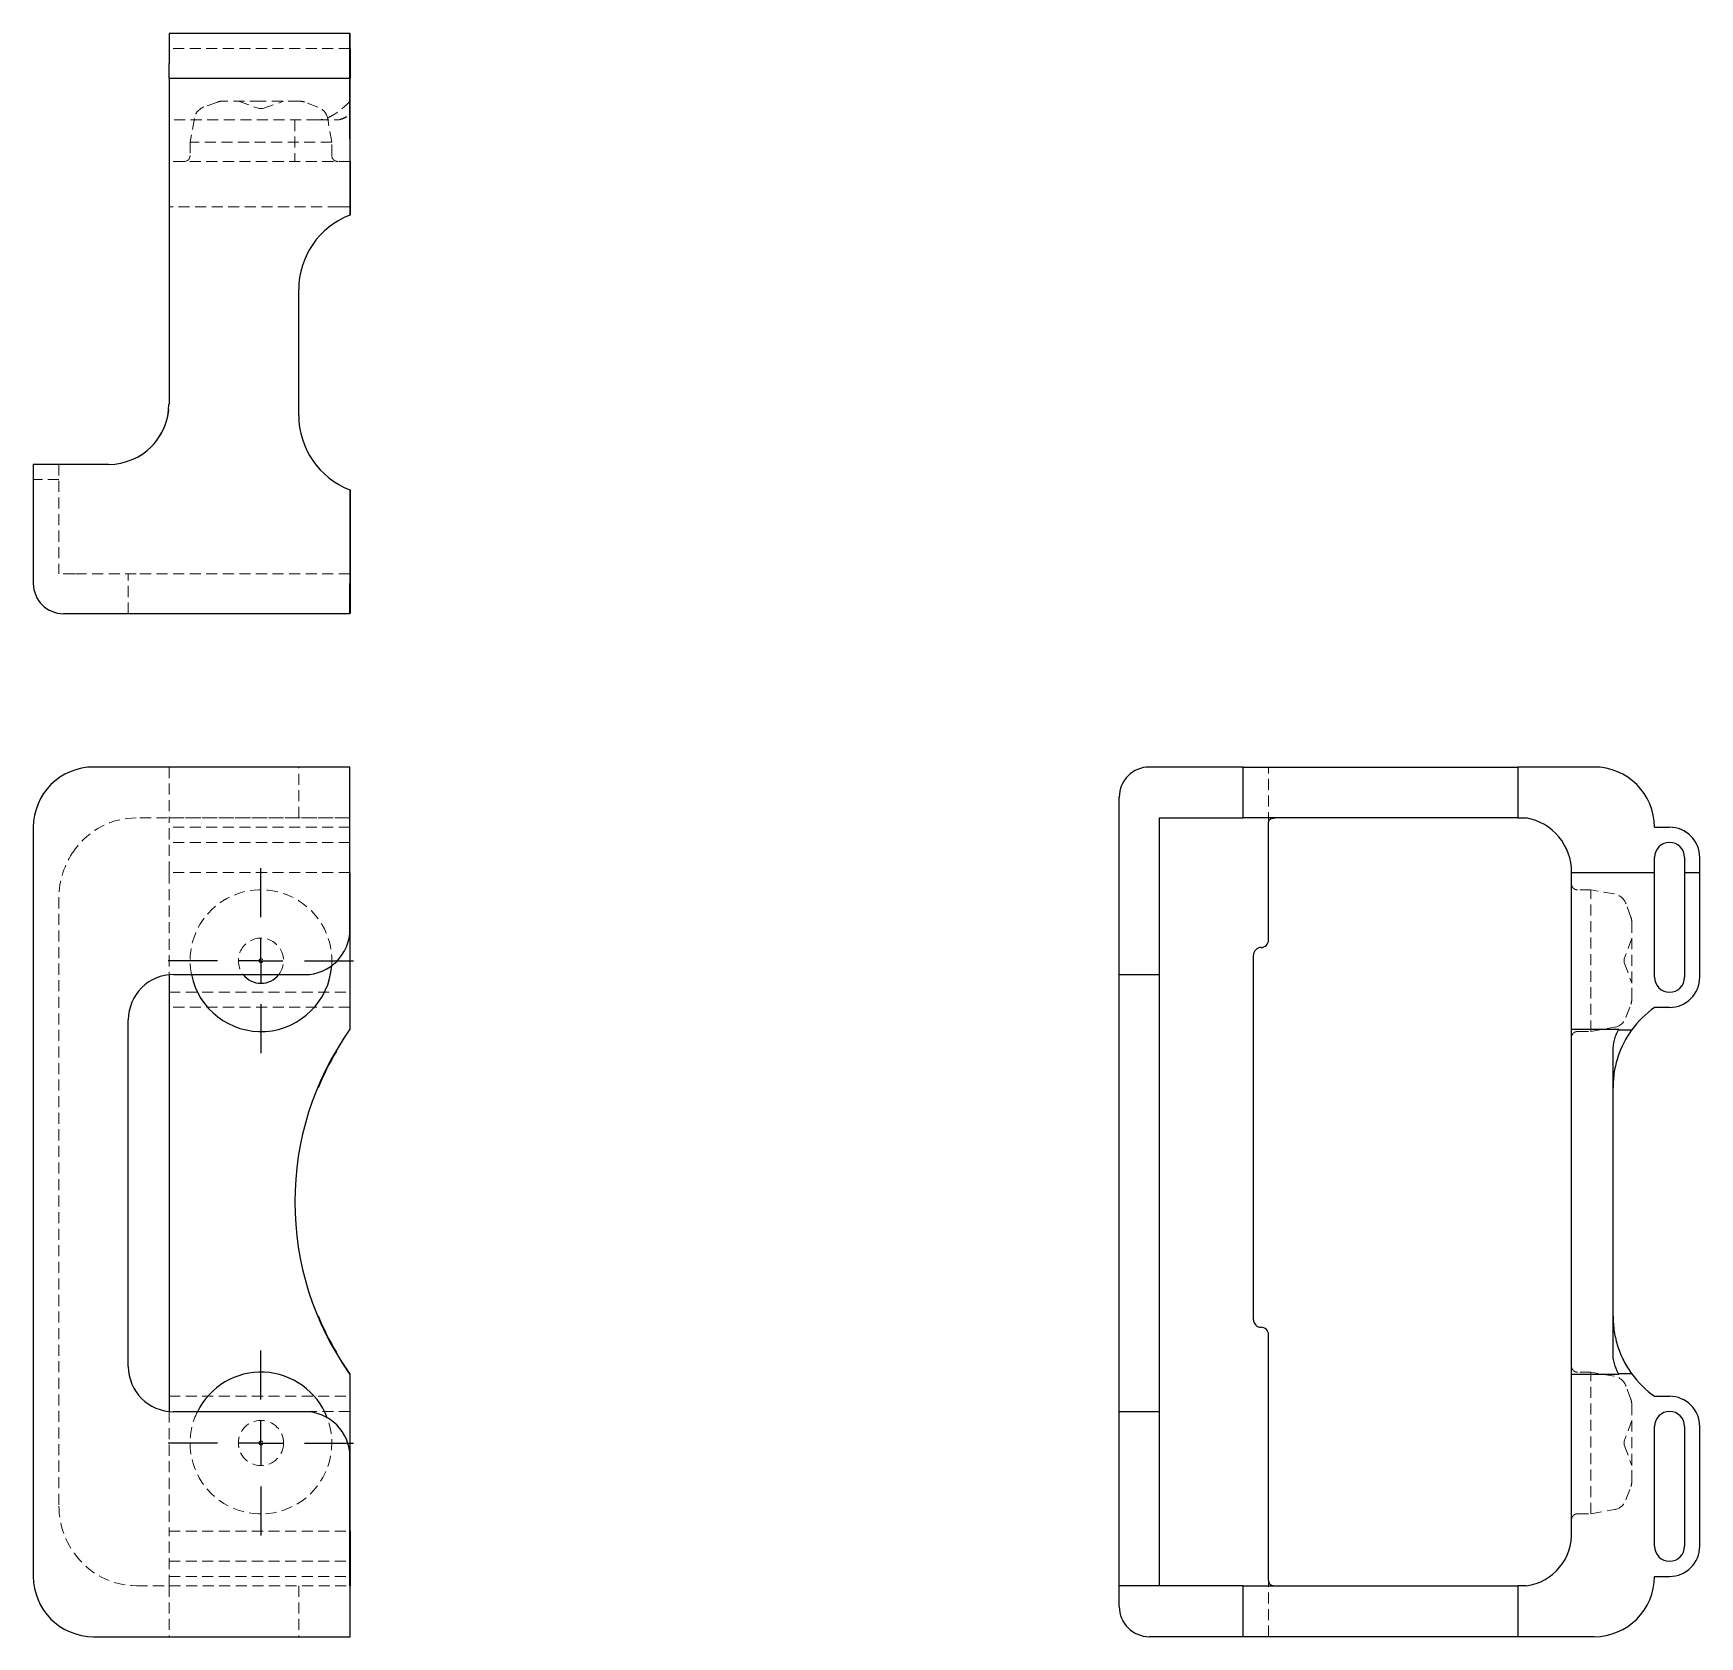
# Model space of a CAD drawing. Header units: millimetres. Extents: x 65 to 256, y 7 to 191.
import ezdxf

# ---------------------------------------------------------------- set-up
doc = ezdxf.new("R2010")
doc.units = ezdxf.units.MM
doc.linetypes.add('HIDDEN', pattern=[1.905, 1.27, -0.635])
doc.layers.add('10', color=7, linetype='Continuous')

# ---------------------------------------------------------------- blocks, each defined once
blk = doc.blocks.new('SW_CENTERMARKSYMBOL_0')
at = {"layer": '10', "color": 0}
for p, q in [((0, 5), (0, 10.65)), ((0, 0), (0, 2.5)), ((-5, 0), (-10.65, 0)), ((0, 0), (-2.5, 0)), ((0, 0), (0, -2.5)), ((0, 0), (2.5, 0)), ((5, 0), (10.65, 0)), ((0, -5), (0, -10.65))]:
    blk.add_line(p, q, dxfattribs=at)
blk = doc.blocks.new('SW_CENTERMARKSYMBOL_1')
at = {"layer": '10', "color": 0}
for p, q in [((0, 5), (0, 10.65)), ((0, 0), (0, 2.5)), ((-5, 0), (-10.65, 0)), ((0, 0), (-2.5, 0)), ((0, 0), (0, -2.5)), ((0, 0), (2.5, 0)), ((5, 0), (10.65, 0)), ((0, -5), (0, -10.65))]:
    blk.add_line(p, q, dxfattribs=at)

msp = doc.modelspace()

# ---------------------------------------------------------------- linework, layer by layer
at = {"color": 7, "linetype": 'Continuous', "lineweight": 25}
for p, q in [((101.18, 191.36), (80.39, 191.36)), ((80.39, 191.36), (80.39, 187.9)), ((101.18, 187.9), (101.18, 191.36)), ((101.18, 191.36), (101.2, 191.36)), ((101.2, 189.63), (101.2, 191.36)), ((80.39, 186.16), (80.39, 187.9)), ((101.18, 189.63), (101.2, 189.63)), ((101.18, 186.16), (101.18, 187.9)), ((101.2, 189.63), (101.2, 186.16)), ((101.18, 186.16), (80.39, 186.16)), ((80.39, 186.16), (80.39, 179.23)), ((101.18, 179.23), (101.18, 186.16)), ((101.2, 186.16), (101.18, 186.16)), ((101.2, 176.63), (101.2, 186.16)), ((80.39, 179.23), (80.39, 148.73)), ((101.18, 179.23), (101.18, 170.46)), ((101.18, 176.63), (101.2, 176.63)), ((101.2, 176.63), (101.2, 171.43)), ((101.2, 171.43), (101.18, 171.43)), ((101.2, 171.43), (101.2, 170.46)), ((95.3, 147.43), (95.3, 161.9)), ((64.79, 141.8), (64.79, 128.1)), ((71.72, 141.8), (64.79, 141.8)), ((73.45, 141.8), (71.72, 141.8)), ((101.18, 138.87), (101.18, 128.1)), ((101.2, 138.87), (101.2, 124.64)), ((101.18, 124.64), (101.18, 128.1)), ((68.26, 124.64), (71.72, 124.64)), ((71.72, 124.64), (101.18, 124.64)), ((101.2, 124.64), (101.18, 124.64)), ((101.18, 107), (71.72, 107)), ((101.18, 103.53), (101.18, 107)), ((203.87, 107), (193.1, 107)), ((203.87, 101.15), (203.87, 107)), ((203.87, 107), (212.43, 107)), ((212.43, 107), (226.9, 107)), ((226.9, 107), (235.46, 107)), ((235.46, 107), (235.46, 101.15)), ((244.23, 107), (235.46, 107)), ((101.18, 88.33), (101.18, 103.53)), ((189.64, 88.33), (189.64, 103.53)), ((64.79, 100.07), (64.79, 13.93)), ((194.23, 101.15), (194.23, 88.33)), ((194.23, 101.15), (203.87, 101.15)), ((212.43, 101.15), (203.87, 101.15)), ((206.8, 97.47), (206.8, 100.55)), ((226.9, 101.15), (212.43, 101.15)), ((235.46, 101.15), (226.9, 101.15)), ((235.46, 101.15), (236.41, 101.15)), ((251.16, 100.07), (252.9, 100.07)), ((206.8, 97.38), (206.8, 97.47)), ((206.8, 92.01), (206.8, 97.38)), ((251.16, 94.87), (251.16, 96.6)), ((254.63, 96.6), (254.63, 94.87)), ((256.36, 96.6), (256.36, 94.87)), ((101.18, 94.87), (101.2, 94.87)), ((101.2, 76.84), (101.2, 94.87)), ((241.63, 94.87), (251.16, 94.87)), ((241.63, 76.84), (241.63, 94.87)), ((241.63, 94.87), (241.63, 94.87)), ((251.16, 82.83), (251.16, 94.87)), ((254.63, 94.87), (254.63, 82.83)), ((254.63, 94.87), (256.36, 94.87)), ((256.36, 94.87), (256.36, 82.83)), ((206.8, 87.11), (206.8, 92.01)), ((189.64, 83.13), (189.64, 88.33)), ((194.23, 88.33), (194.23, 83.13)), ((205.93, 86.25), (205.93, 86.25)), ((205.06, 43.44), (205.06, 85.38)), ((80.4, 83.1), (80.4, 32.89)), ((80.91, 83.13), (95.99, 83.13)), ((189.64, 83.13), (194.23, 83.13)), ((189.64, 77.93), (189.64, 83.13)), ((194.23, 83.13), (194.23, 77.93)), ((251.16, 79.37), (252.9, 79.37)), ((75.71, 38.07), (75.71, 77.93)), ((189.64, 38.07), (189.64, 77.93)), ((194.23, 77.93), (194.23, 38.07)), ((241.63, 76.84), (247.06, 76.84)), ((241.63, 37.16), (241.63, 76.84)), ((247.02, 76.76), (248.54, 76.76)), ((246.4, 70.12), (246.4, 74.33)), ((97.48, 70.12), (97.53, 70.12)), ((246.4, 43.88), (246.4, 70.12)), ((97.48, 43.88), (97.53, 43.88)), ((205.93, 42.57), (205.93, 42.57)), ((246.4, 39.67), (246.4, 43.88)), ((206.8, 21.99), (206.8, 41.71)), ((101.2, 19.13), (101.2, 37.16)), ((189.64, 32.87), (189.64, 38.07)), ((194.23, 38.07), (194.23, 32.87)), ((241.63, 19.13), (241.63, 37.16)), ((247.06, 37.16), (241.63, 37.16)), ((248.54, 37.24), (247.02, 37.24)), ((251.16, 34.64), (252.9, 34.64)), ((95.99, 32.87), (80.91, 32.87)), ((194.23, 32.87), (189.64, 32.87)), ((189.64, 27.67), (189.64, 32.87)), ((194.23, 32.87), (194.23, 27.67)), ((251.16, 17.4), (251.16, 31.17)), ((254.63, 31.17), (254.63, 17.4)), ((256.36, 31.17), (256.36, 17.4)), ((101.18, 12.85), (101.18, 27.67)), ((189.64, 12.85), (189.64, 27.67)), ((194.23, 27.67), (194.23, 12.85)), ((206.8, 16.63), (206.8, 21.99)), ((101.18, 19.13), (101.2, 19.13)), ((101.2, 19.13), (101.2, 12.85)), ((206.8, 16.53), (206.8, 16.63)), ((206.8, 13.45), (206.8, 16.53)), ((251.16, 13.93), (252.9, 13.93)), ((101.2, 12.85), (101.18, 12.85)), ((101.2, 10.47), (101.2, 12.85)), ((189.64, 10.47), (189.64, 12.85)), ((203.87, 12.85), (189.64, 12.85)), ((203.87, 7), (203.87, 12.85)), ((203.87, 12.85), (212.43, 12.85)), ((212.43, 12.85), (226.9, 12.85)), ((226.9, 12.85), (235.46, 12.85)), ((235.46, 12.85), (235.46, 7)), ((236.43, 12.85), (235.46, 12.85)), ((101.2, 7), (101.2, 10.47)), ((71.72, 7), (101.2, 7)), ((203.87, 7), (193.1, 7)), ((212.43, 7), (203.87, 7)), ((226.9, 7), (212.43, 7)), ((235.46, 7), (226.9, 7)), ((244.23, 7), (235.46, 7))]:
    msp.add_line(p, q, dxfattribs=at)
at = {"color": 7, "linetype": 'HIDDEN', "lineweight": 18}
for p, q in [((80.4, 189.63), (80.4, 191.36)), ((101.18, 189.63), (80.39, 189.63)), ((80.4, 186.16), (80.4, 189.63)), ((80.4, 176.63), (80.4, 186.16)), ((80.4, 186.16), (101.2, 186.16)), ((85.96, 183.46), (84.41, 182.89)), ((90.96, 183.56), (86.55, 183.56)), ((88.36, 183.56), (90.74, 182.7)), ((90.96, 182.7), (90.74, 182.7)), ((95.37, 183.56), (90.96, 183.56)), ((91.18, 182.7), (90.96, 182.7)), ((91.18, 182.7), (93.56, 183.56)), ((97.51, 182.89), (95.96, 183.46)), ((97.48, 181.4), (80.4, 181.4)), ((83.3, 181.57), (82.82, 178.84)), ((94.86, 181.4), (94.86, 176.63)), ((97.48, 181.4), (99.57, 181.4)), ((99.11, 178.84), (98.63, 181.57)), ((99.57, 181.4), (99.63, 181.4)), ((99.11, 178.84), (82.82, 178.84)), ((82.82, 178.84), (82.82, 177.32)), ((99.11, 177.32), (99.11, 178.84)), ((101.18, 176.63), (80.39, 176.63)), ((101.18, 176.63), (80.39, 176.63)), ((101.2, 176.64), (80.4, 176.64)), ((101.18, 176.63), (80.4, 176.63)), ((80.4, 171.43), (80.4, 176.63)), ((99.9, 171.43), (80.39, 171.43)), ((80.4, 148.73), (80.4, 171.43)), ((101.18, 171.43), (99.9, 171.43)), ((67.74, 141.8), (67.74, 129.23)), ((67.74, 140.06), (64.79, 140.06)), ((69.48, 129.23), (67.74, 129.23)), ((69.55, 129.23), (69.48, 129.23)), ((76.63, 129.23), (69.55, 129.23)), ((75.71, 124.64), (75.71, 129.23)), ((101.18, 129.23), (76.63, 129.23)), ((80.39, 107), (80.39, 101.15)), ((95.3, 101.15), (95.3, 107)), ((206.8, 100.55), (206.8, 107)), ((101.18, 101.15), (76.63, 101.15)), ((80.39, 101.15), (99.9, 101.15)), ((80.39, 94.87), (80.39, 101.15)), ((80.39, 101.15), (80.39, 101.15)), ((101.18, 100.07), (80.39, 100.07)), ((236.41, 101.15), (236.43, 101.15)), ((236.43, 101.15), (236.43, 101.15)), ((101.18, 98.33), (80.39, 98.33)), ((101.18, 94.87), (80.39, 94.87)), ((80.4, 94.87), (80.4, 83.1)), ((241.63, 94.87), (251.16, 94.87)), ((254.63, 94.87), (256.36, 94.87)), ((67.74, 92.01), (67.74, 21.99)), ((243.84, 92.88), (242.32, 92.88)), ((243.84, 76.59), (243.84, 92.88)), ((246.57, 92.4), (243.84, 92.88)), ((248.46, 89.73), (247.89, 91.28)), ((248.56, 80.32), (248.56, 89.14)), ((248.56, 87.33), (247.7, 84.95)), ((247.7, 84.51), (247.7, 84.95)), ((247.7, 84.51), (248.56, 82.13)), ((80.4, 81.1), (101.2, 81.1)), ((101.2, 79.37), (80.4, 79.37)), ((247.89, 78.18), (248.46, 79.73)), ((101.2, 76.84), (101.2, 76.76)), ((243.84, 76.59), (246.57, 77.07)), ((242.32, 76.59), (243.84, 76.59)), ((101.2, 37.24), (101.2, 37.16)), ((243.84, 37.42), (242.32, 37.42)), ((243.84, 21.13), (243.84, 37.42)), ((246.57, 36.94), (243.84, 37.42)), ((80.4, 34.64), (101.2, 34.64)), ((248.46, 34.27), (247.89, 35.82)), ((101.2, 32.9), (80.4, 32.9)), ((80.4, 32.89), (80.4, 19.13)), ((248.56, 24.86), (248.56, 33.68)), ((248.56, 31.87), (247.7, 29.49)), ((247.7, 29.05), (247.7, 29.49)), ((247.7, 29.05), (248.56, 26.67)), ((247.89, 22.72), (248.46, 24.27)), ((242.32, 21.13), (243.84, 21.13)), ((243.84, 21.13), (246.57, 21.61)), ((80.4, 19.13), (101.18, 19.13)), ((80.4, 12.85), (80.4, 19.13)), ((80.4, 15.67), (101.2, 15.67)), ((80.4, 13.93), (101.2, 13.93)), ((206.8, 7), (206.8, 13.45)), ((76.64, 12.85), (101.18, 12.85)), ((80.4, 12.85), (80.4, 7)), ((95.3, 12.85), (95.3, 7))]:
    msp.add_line(p, q, dxfattribs=at)
at = {"color": 7, "linetype": 'HIDDEN', "lineweight": 18, "flags": 128}
msp.add_lwpolyline([(82.98, 83.13), (82.87, 83.82), (82.82, 84.73)], dxfattribs=at)
at = {"color": 7, "linetype": 'HIDDEN', "lineweight": 18}
for centre, radius in [((90.96, 84.73), 0.219), ((90.96, 29.27), 2.6), ((90.96, 29.27), 0.219)]:
    msp.add_circle(centre, radius, dxfattribs=at)
for centre, radius, start, end in [((85, 181.27), 1.73, 110, 170), ((86.55, 181.83), 1.73, 90, 110), ((95.37, 181.83), 1.73, 70, 90), ((96.92, 181.27), 1.73, 10, 70), ((82.12, 177.32), 0.693, 270, 0), ((99.8, 177.32), 0.693, 180, 270), ((73.47, 148.73), 6.93, 297.1917, 0), ((76.63, 92.48), 8.67, 90, 144.8502), ((76.88, 92.01), 9.14, 144.0628, 180), ((62.46, 102.46), 8.67, 324.0628, 324.8502), ((90.96, 84.73), 8.15, 355.9451, 180), ((242.32, 93.57), 0.693, 180, 270), ((246.27, 90.69), 1.73, 20, 80), ((246.83, 89.14), 1.73, 0, 20), ((90.96, 84.73), 2.6, 90, 218.0731), ((90.96, 84.73), 2.6, 321.9269, 90), ((246.83, 80.32), 1.73, 340, 0), ((246.27, 78.77), 1.73, 280, 340), ((242.32, 75.89), 0.693, 90, 180), ((242.32, 38.11), 0.693, 180, 270), ((246.27, 35.23), 1.73, 20, 80), ((90.96, 29.27), 8.15, 153.8011, 180), ((246.83, 33.68), 1.73, 0, 20), ((90.96, 29.27), 8.15, 180, 20.9103), ((246.83, 24.86), 1.73, 340, 0), ((76.88, 21.99), 9.14, 180, 215.9339), ((242.32, 20.43), 0.693, 90, 180), ((246.27, 23.31), 1.73, 280, 340), ((62.46, 11.54), 8.67, 35.1339, 35.9339), ((76.64, 21.52), 8.67, 215.1339, 270)]:
    msp.add_arc(centre, radius, start, end, dxfattribs=at)
at = {"color": 7, "linetype": 'Continuous', "lineweight": 25}
for centre, radius, start, end in [((104.46, 161.9), 9.16, 110.9213, 180), ((73.45, 148.73), 6.93, 270, 0), ((104.46, 147.43), 9.16, 180, 249.0787), ((68.26, 128.1), 3.47, 180, 270), ((71.72, 100.07), 6.93, 90, 180), ((193.1, 103.53), 3.47, 90, 180), ((244.23, 100.07), 6.93, 0, 90), ((235.32, 94.93), 6.31, 359.4392, 80.024), ((252.9, 96.6), 3.47, 0, 90), ((252.9, 96.6), 1.73, 0, 180), ((95.99, 88.33), 5.2, 270, 0), ((205.93, 85.38), 0.867, 90.0061, 180), ((205.93, 87.11), 0.867, 270.0122, 0), ((80.91, 77.93), 5.2, 90, 180), ((90.96, 84.73), 8.15, 191.3504, 355.9451), ((90.96, 84.73), 2.6, 218.0731, 321.9269), ((252.9, 82.83), 1.73, 180, 0), ((252.9, 82.83), 3.47, 270, 0), ((257.74, 70.12), 11.34, 125.4408, 144.2056), ((129.09, 57), 34.23, 144.5781, 215.4219), ((251.44, 74.33), 5.04, 150.1748, 151.2251), ((129.09, 57), 34.18, 149.5341, 157.4231), ((129.09, 57), 34.18, 202.5769, 210.4652), ((205.93, 43.44), 0.867, 180, 269.9939), ((205.93, 41.71), 0.867, 0, 89.9878), ((80.91, 38.07), 5.2, 180, 270), ((90.96, 29.27), 8.15, 20.9103, 153.8011), ((251.44, 39.67), 5.04, 208.7796, 209.83), ((257.74, 43.88), 11.34, 215.7944, 234.5561), ((252.9, 31.17), 3.47, 0, 90), ((95.99, 27.67), 5.2, 0, 90), ((252.9, 31.17), 1.73, 0, 180), ((235.64, 18.8), 6, 277.6143, 3.1594), ((252.9, 17.4), 1.73, 180, 0), ((252.9, 17.4), 3.47, 270, 0), ((71.72, 13.93), 6.93, 180, 270), ((244.23, 13.93), 6.93, 270, 0), ((193.1, 10.47), 3.47, 180, 270)]:
    msp.add_arc(centre, radius, start, end, dxfattribs=at)
at = {"color": 7, "linetype": 'HIDDEN', "lineweight": 18}
msp.add_ellipse((123.55, 149.37), major_axis=(-36.31, 16.93), ratio=0.389282, start_param=5.54296, end_param=5.587572, dxfattribs=at)
for points in [[(101.2, 183.54), (100.53, 182.86), (99.88, 182.34), (98.94, 181.78), (98.64, 181.64), (98.06, 181.45), (97.79, 181.4), (97.53, 181.4)], [(99.57, 181.4), (99.84, 181.4), (100.1, 181.46), (100.51, 181.62), (100.65, 181.69), (100.92, 181.86), (101.06, 181.95), (101.2, 182.06)], [(99.63, 181.4), (99.88, 181.4), (100.14, 181.45), (100.53, 181.61), (100.67, 181.67), (100.93, 181.83), (101.07, 181.92), (101.2, 182.02)]]:
    msp.add_open_spline(points, degree=3, knots=[0, 0, 0, 0, 0.5, 0.5, 0.75, 0.75, 1, 1, 1, 1], dxfattribs=at)
at = {"color": 7, "linetype": 'Continuous', "lineweight": 25}
for points, knots in [([(206.8, 100.55), (206.8, 100.58), (206.8, 100.63), (206.81, 100.71), (206.83, 100.79), (206.86, 100.85), (206.89, 100.91), (206.94, 100.96), (206.99, 101.01), (207.05, 101.05), (207.11, 101.08), (207.19, 101.11), (207.27, 101.13), (207.36, 101.14), (207.46, 101.15), (207.53, 101.15), (207.57, 101.15)], [0, 0, 0, 0, 0.0740156, 0.1473098, 0.2199592, 0.2920422, 0.3636392, 0.434832, 0.5057043, 0.5763404, 0.6468257, 0.7172462, 0.787688, 0.8582372, 0.9289796, 1, 1, 1, 1]), ([(246.4, 74.33), (246.4, 74.77), (246.45, 75.18), (246.61, 75.79), (246.67, 75.99), (246.83, 76.38), (246.92, 76.57), (247.02, 76.76)], [0, 0, 0, 0, 0.5, 0.5, 0.75, 0.75, 1, 1, 1, 1]), ([(248.54, 76.76), (247.86, 75.82), (247.34, 74.79), (246.78, 73.12), (246.64, 72.54), (246.45, 71.35), (246.4, 70.74), (246.4, 70.12)], [0, 0, 0, 0, 0.5, 0.5, 0.75, 0.75, 1, 1, 1, 1]), ([(246.4, 43.88), (246.4, 43.26), (246.45, 42.65), (246.64, 41.48), (246.78, 40.9), (247.05, 40.07), (247.16, 39.79), (247.38, 39.25), (247.5, 38.98), (247.9, 38.21), (248.2, 37.71), (248.54, 37.24)], [0, 0, 0, 0, 0.25, 0.25, 0.5, 0.5, 0.625, 0.625, 0.75, 0.75, 1, 1, 1, 1]), ([(101.2, 37.24), (100.93, 37.62), (100.67, 38.01), (100.28, 38.61), (100.14, 38.82), (99.88, 39.24), (99.76, 39.45), (99.63, 39.67)], [0, 0, 0, 0, 0.5, 0.5, 0.75, 0.75, 1, 1, 1, 1]), ([(247.02, 37.24), (246.81, 37.62), (246.66, 38.01), (246.5, 38.61), (246.46, 38.82), (246.41, 39.24), (246.4, 39.45), (246.4, 39.67)], [0, 0, 0, 0, 0.5, 0.5, 0.75, 0.75, 1, 1, 1, 1]), ([(206.8, 13.45), (206.8, 13.42), (206.8, 13.37), (206.81, 13.29), (206.83, 13.22), (206.85, 13.16), (206.88, 13.1), (206.93, 13.05), (206.97, 13), (207.03, 12.96), (207.1, 12.93), (207.17, 12.9), (207.26, 12.88), (207.35, 12.86), (207.45, 12.85), (207.52, 12.85), (207.56, 12.85)], [0, 0, 0, 0, 0.069684, 0.139423, 0.209272, 0.279285, 0.349516, 0.420019, 0.490846, 0.562051, 0.633683, 0.705795, 0.778434, 0.85165, 0.92549, 1, 1, 1, 1])]:
    msp.add_open_spline(points, degree=3, knots=knots, dxfattribs=at)
at = {"color": 7, "linetype": 'HIDDEN', "lineweight": 18}
msp.add_open_spline([(236.43, 101.15), (236.43, 101.15), (236.42, 101.15), (236.41, 101.15)], degree=3, dxfattribs=at)

# ---------------------------------------------------------------- block references
at = {"layer": '10'}
for name, p in [('SW_CENTERMARKSYMBOL_1', (90.96, 84.73)), ('SW_CENTERMARKSYMBOL_0', (90.96, 29.27))]:
    msp.add_blockref(name, p, dxfattribs=at)

doc.saveas('drawing.dxf')
